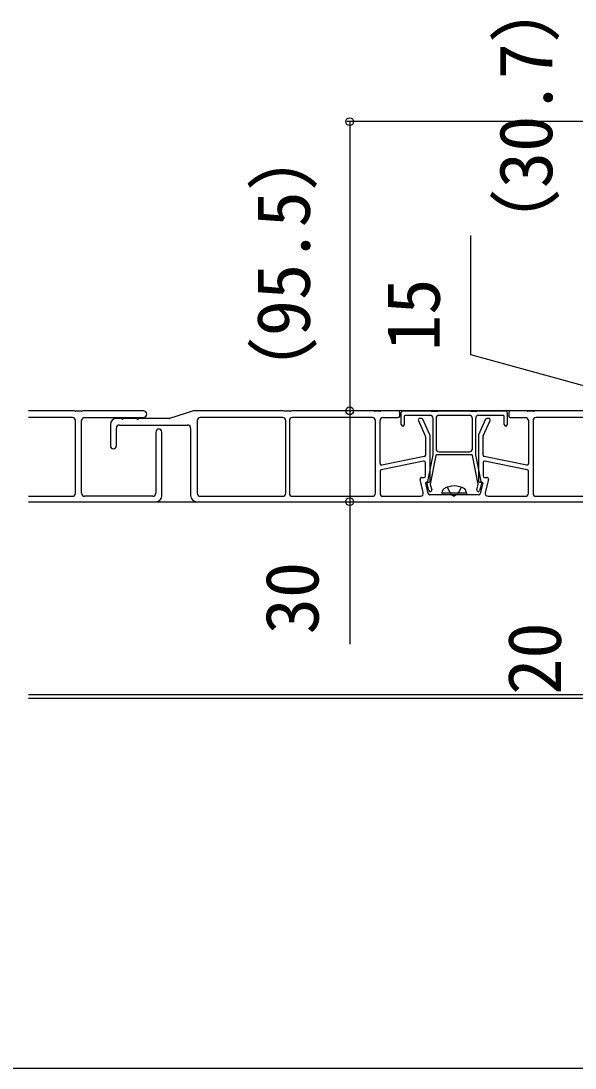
# Model space of a CAD drawing. Units: millimetres, scale not verified. Extents: x -1050 to 1050, y -1571 to 1561.
# Drawn here: x -78.5 to 104.4, y -94.9 to 250.9 of the extents above; entities that cross this region are included whole.
import ezdxf
from ezdxf.enums import TextEntityAlignment as Align

# ---------------------------------------------------------------- set-up
doc = ezdxf.new("R2010")
doc.units = ezdxf.units.MM
doc.header["$LTSCALE"] = 8
for name, color, linetype in [('0-4_YKK_12', 2, 'Continuous'), ('0-5_YKK_13', 4, 'Continuous'), ('0-6_YKK_D', 6, 'Continuous')]:
    doc.layers.add(name, color=color, linetype=linetype)
doc.styles.add('ＭＳ ゴシック', font='')
doc.styles.get('ＭＳ ゴシック').set_extended_font_data('MS Gothic')

msp = doc.modelspace()

# ---------------------------------------------------------------- linework, layer by layer
at = {"layer": '0-4_YKK_12'}
msp.add_line((199, 28.318), (-76, 28.318), dxfattribs=at)
msp.add_lwpolyline([(-76, 92.118), (199, 92.118), (199, 27.118), (-76, 27.118)], dxfattribs=at)
at = {"layer": '0-5_YKK_13'}
for p, q in [((-61.073, 122.118), (-76, 122.118)), ((-60.57, 121.989), (-60.93, 122.097)), ((-58.573, 121.968), (-60.427, 121.968)), ((-58.07, 122.097), (-58.43, 121.989)), ((-38.1, 122.118), (-57.927, 122.118)), ((-21.573, 122.095), (-29.427, 119.641)), ((7.927, 122.118), (-21.424, 122.118)), ((8.43, 121.989), (8.07, 122.097)), ((10.427, 121.968), (8.573, 121.968)), ((10.93, 122.097), (10.57, 121.989)), ((37.677, 122.118), (11.073, 122.118)), ((38.18, 121.989), (37.82, 122.097)), ((40.177, 121.968), (38.323, 121.968)), ((40.68, 122.097), (40.32, 121.989)), ((46, 122.118), (40.823, 122.118)), ((46.5, 120.418), (46.5, 121.618)), ((47, 117.618), (47, 121.618)), ((47.5, 122.118), (56.427, 122.118)), ((56.57, 122.097), (56.93, 121.989)), ((57.073, 121.968), (58.927, 121.968)), ((59.07, 121.989), (59.43, 122.097)), ((59.573, 122.118), (69.427, 122.118)), ((69.57, 122.097), (69.93, 121.989)), ((70.073, 121.968), (71.927, 121.968)), ((72.07, 121.989), (72.43, 122.097)), ((72.573, 122.118), (81.5, 122.118)), ((82, 121.618), (82, 117.618)), ((82.5, 121.618), (82.5, 120.418)), ((88.177, 122.118), (83, 122.118)), ((88.68, 121.989), (88.32, 122.097)), ((90.677, 121.968), (88.823, 121.968)), ((91.18, 122.097), (90.82, 121.989)), ((117.927, 122.118), (91.323, 122.118)), ((-61.5, 119.918), (-76, 119.918)), ((-60.5, 94.918), (-60.5, 118.918)), ((-58.5, 94.918), (-58.5, 118.918)), ((-57.5, 119.918), (-38.1, 119.918)), ((-49, 117.618), (-49, 110.618)), ((-45.52, 119.618), (-47, 119.618)), ((-40.52, 119.618), (-44.48, 119.618)), ((-29.576, 119.618), (-39.48, 119.618)), ((-20.3, 118.918), (-20.3, 94.918)), ((7.9, 119.918), (-19.3, 119.918)), ((8.9, 94.918), (8.9, 118.918)), ((10.1, 118.918), (10.1, 94.918)), ((37.5, 119.918), (11.1, 119.918)), ((38.5, 94.918), (38.5, 118.918)), ((40, 104.728), (40, 118.918)), ((41, 119.918), (46, 119.918)), ((48, 120.318), (48, 117.618)), ((56.5, 120.618), (48.3, 120.618)), ((52.674, 118.911), (54.955, 113.892)), ((53.678, 119.618), (53.129, 119.618)), ((56.455, 114.217), (54.133, 119.325)), ((57.5, 107.648), (57.5, 119.618)), ((58.5, 119.618), (58.5, 109.618)), ((70.5, 109.618), (70.5, 119.618)), ((71.5, 119.618), (71.5, 107.648)), ((80.7, 120.618), (72.5, 120.618)), ((74.867, 119.325), (72.545, 114.206)), ((74.045, 113.881), (76.327, 118.911)), ((75.871, 119.618), (75.322, 119.618)), ((81, 117.618), (81, 120.318)), ((83, 119.918), (88, 119.918)), ((89, 118.918), (89, 104.728)), ((90.5, 118.918), (90.5, 94.918)), ((117.9, 119.918), (91.5, 119.918)), ((-47, 110.618), (-47, 116.418)), ((-46, 117.418), (-23.5, 117.418)), ((-34, 115.118), (-34, 94.918)), ((-32, 94.118), (-32, 115.118)), ((-22.5, 116.418), (-22.5, 94.118)), ((55, 113.685), (55, 107.528)), ((56.5, 98.918), (56.5, 114.01)), ((72.5, 113.999), (72.5, 98.918)), ((74, 107.528), (74, 113.675)), ((55.737, 98.801), (57.494, 107.589)), ((58.472, 107.377), (56.579, 97.916)), ((70.234, 107.618), (58.766, 107.618)), ((59.5, 108.618), (69.5, 108.618)), ((72.421, 97.916), (70.528, 107.377)), ((71.506, 107.589), (73.263, 98.801)), ((54.402, 105.469), (40.402, 102.669)), ((54.598, 107.038), (40.598, 104.238)), ((55, 100.618), (55, 104.978)), ((74, 104.978), (74, 100.618)), ((88.402, 104.238), (74.402, 107.038)), ((88.598, 102.669), (74.598, 105.469)), ((40, 102.178), (40, 94.918)), ((89, 94.918), (89, 102.178)), ((54.284, 95.15), (53.248, 99.502)), ((53.734, 100.118), (54.5, 100.118)), ((55.909, 94.802), (55.088, 98.249)), ((55.38, 98.618), (56.2, 98.618)), ((56.12, 95.78), (55.414, 98.229)), ((56.585, 97.774), (57.08, 96.056)), ((71.92, 96.056), (72.415, 97.774)), ((72.8, 98.618), (73.62, 98.618)), ((73.586, 98.229), (72.88, 95.78)), ((73.912, 98.249), (73.091, 94.802)), ((74.5, 100.118), (75.266, 100.118)), ((75.752, 99.502), (74.716, 95.15)), ((-76, 93.918), (-61.5, 93.918)), ((-35, 93.918), (-57.5, 93.918)), ((-19.3, 93.918), (7.9, 93.918)), ((11.1, 93.918), (37.5, 93.918)), ((41, 93.918), (53.311, 93.918)), ((63.98, 94.418), (56.395, 94.418)), ((60.5, 94.918), (60.641, 95.72)), ((68.5, 94.918), (60.5, 94.918)), ((60.5, 94.918), (60.588, 94.418)), ((68.412, 94.418), (60.588, 94.418)), ((72.605, 94.418), (65.02, 94.418)), ((68.5, 94.918), (68.359, 95.72)), ((68.5, 94.918), (68.412, 94.418)), ((75.689, 93.918), (88, 93.918)), ((91.5, 93.918), (117.9, 93.918)), ((-76, 92.118), (-34, 92.118)), ((-20.5, 92.118), (176, 92.118))]:
    msp.add_line(p, q, dxfattribs=at)
for points in [[(69.5, 120.618), (64.5, 120.618), (59.5, 120.618)], [(62.2, 96.897), (63.355, 94.581), (64.5, 93.972)], [(66.8, 96.897), (65.645, 94.581), (64.5, 93.972)]]:
    msp.add_lwpolyline(points, dxfattribs=at)
for centre, radius, start, end in [((-61.073, 121.618), 0.5, 73.30076, 90), ((-60.427, 122.468), 0.5, 253.30076, 270), ((-58.573, 122.468), 0.5, 270, 286.69924), ((-57.927, 121.618), 0.5, 90, 106.69924), ((-38.1, 121.018), 1.1, 270, 90), ((-21.424, 121.618), 0.5, 90, 107.35402), ((7.927, 121.618), 0.5, 73.30076, 90), ((8.573, 122.468), 0.5, 253.30076, 270), ((10.427, 122.468), 0.5, 270, 286.69924), ((11.073, 121.618), 0.5, 90, 106.69924), ((37.677, 121.618), 0.5, 73.30076, 90), ((38.323, 122.468), 0.5, 253.30076, 270), ((40.177, 122.468), 0.5, 270, 286.69924), ((40.823, 121.618), 0.5, 90, 106.69924), ((46, 121.618), 0.5, 0, 90), ((47.5, 121.618), 0.5, 90, 180), ((56.427, 121.618), 0.5, 73.30076, 90), ((57.073, 122.468), 0.5, 253.30076, 270), ((58.927, 122.468), 0.5, 270, 286.69924), ((59.573, 121.618), 0.5, 90, 106.69924), ((69.427, 121.618), 0.5, 73.30076, 90), ((70.073, 122.468), 0.5, 253.30076, 270), ((71.927, 122.468), 0.5, 270, 286.69924), ((72.573, 121.618), 0.5, 90, 106.69924), ((81.5, 121.618), 0.5, 0, 90), ((83, 121.618), 0.5, 90, 180), ((88.177, 121.618), 0.5, 73.30076, 90), ((88.823, 122.468), 0.5, 253.30076, 270), ((90.677, 122.468), 0.5, 270, 286.69924), ((91.323, 121.618), 0.5, 90, 106.69924), ((-61.5, 118.918), 1, 0, 90), ((-57.5, 118.918), 1, 90, 180), ((-47, 117.618), 2, 90, 180), ((-45.52, 119.318), 0.3, 30, 90), ((-45, 119.618), 0.3, 210, 330), ((-44.48, 119.318), 0.3, 90, 150), ((-40.52, 119.318), 0.3, 30, 90), ((-40, 119.618), 0.3, 210, 330), ((-39.48, 119.318), 0.3, 90, 150), ((-29.576, 120.118), 0.5, 270, 287.35402), ((-19.3, 118.918), 1, 90, 180), ((7.9, 118.918), 1, 0, 90), ((11.1, 118.918), 1, 90, 180), ((37.5, 118.918), 1, 360, 90), ((41, 118.918), 1, 90, 180), ((46, 120.418), 0.5, 270, 0), ((47.5, 117.618), 0.5, 180, 270), ((47.5, 117.618), 0.5, 270, 0), ((48.3, 120.318), 0.3, 90, 180), ((53.129, 119.118), 0.5, 90, 204.44395), ((53.678, 119.118), 0.5, 24.44395, 90), ((56.5, 119.618), 1, 0, 90), ((59.5, 119.618), 1, 90, 180), ((69.5, 119.618), 1, 0, 90), ((72.5, 119.618), 1, 90, 180), ((75.322, 119.118), 0.5, 90, 155.5983), ((75.871, 119.118), 0.5, 335.5983, 90), ((80.7, 120.318), 0.3, 360, 90), ((81.5, 117.618), 0.5, 180, 270), ((81.5, 117.618), 0.5, 270, 0), ((83, 120.418), 0.5, 180, 270), ((88, 118.918), 1, 0, 90), ((91.5, 118.918), 1, 90, 180), ((-46, 116.418), 1, 90, 180), ((-33, 115.118), 1, 0, 180), ((-23.5, 116.418), 1, 0, 90), ((56, 114.01), 0.5, 0, 24.44395), ((73, 113.999), 0.5, 155.5983, 180), ((54.5, 113.685), 0.5, 360, 24.44395), ((74.5, 113.675), 0.5, 155.5983, 180), ((-48, 110.618), 1, 180, 0), ((54.5, 107.528), 0.5, 281.30993, 0), ((57.2, 107.648), 0.3, 348.69007, 0), ((58.766, 107.318), 0.3, 90, 168.69007), ((59.5, 109.618), 1, 180, 270), ((69.5, 109.618), 1, 270, 360), ((70.234, 107.318), 0.3, 11.30993, 90), ((71.8, 107.648), 0.3, 180, 191.30993), ((74.5, 107.528), 0.5, 180, 258.69007), ((40.5, 104.728), 0.5, 180, 281.30993), ((54.5, 104.978), 0.5, 0, 101.30993), ((74.5, 104.978), 0.5, 78.69007, 180), ((88.5, 104.728), 0.5, 258.69007, 0), ((40.5, 102.178), 0.5, 101.30993, 180), ((54.5, 100.618), 0.5, 270, 0), ((74.5, 100.618), 0.5, 180, 270), ((88.5, 102.178), 0.5, 360, 78.69007), ((53.734, 99.618), 0.5, 90, 193.3925), ((55.38, 98.318), 0.3, 90, 193.3925), ((55.7, 98.318), 0.3, 114.827, 197.33887), ((55.442, 98.86), 0.3, 296.01796, 348.69007), ((56.2, 98.918), 0.3, 270, 0), ((56.874, 97.857), 0.3, 168.69007, 196.079), ((64.5, 90.818), 6.5, 57.94412, 122.05588), ((72.126, 97.857), 0.3, 343.921, 11.30993), ((72.8, 98.918), 0.3, 180, 270), ((73.558, 98.86), 0.3, 191.30993, 243.98204), ((73.3, 98.318), 0.3, 342.66113, 65.173), ((73.62, 98.318), 0.3, 346.6075, 90), ((75.266, 99.618), 0.5, 346.6075, 90), ((-61.5, 94.918), 1, 270, 0), ((-57.5, 94.918), 1, 180, 270), ((-35, 94.918), 1, 270, 0), ((-34, 94.118), 2, 270, 0), ((-20.5, 94.118), 2, 180, 270), ((-19.3, 94.918), 1, 180, 270), ((7.9, 94.918), 1, 270, 0), ((11.1, 94.918), 1, 180, 270), ((37.5, 94.918), 1, 270, 360), ((41, 94.918), 1, 180, 270), ((53.311, 94.918), 1, 270, 13.3925), ((56.395, 94.918), 0.5, 193.3925, 270), ((56.6, 95.918), 0.5, 196.079, 16.079), ((61.528, 95.564), 0.9, 122.05588, 170), ((63.98, 94.118), 0.3, 30, 90), ((64.5, 94.418), 0.3, 210, 330), ((65.02, 94.118), 0.3, 90, 150), ((67.472, 95.564), 0.9, 10, 57.94412), ((72.4, 95.918), 0.5, 163.921, 343.921), ((72.605, 94.918), 0.5, 270, 346.6075), ((75.689, 94.918), 1, 166.6075, 270), ((88, 94.918), 1, 270, 0), ((91.5, 94.918), 1, 180, 270)]:
    msp.add_arc(centre, radius, start, end, dxfattribs=at)
at = {"layer": '0-6_YKK_D'}
for p, q in [((300.5, 217.618), (29, 217.618)), ((30, 217.618), (30, 122.118)), ((120, 122.118), (29, 122.118)), ((-550, -94.882), (210, -94.882))]:
    msp.add_line(p, q, dxfattribs=at)
for points in [[(110, 129.618), (70, 140.574), (70, 180.029)], [(30, 122.118), (30, 92.118), (30, 45.109)]]:
    msp.add_lwpolyline(points, dxfattribs=at)
for centre in [(30, 217.618), (30, 122.118), (30, 122.118), (30, 92.118)]:
    msp.add_circle(centre, 1.275, dxfattribs=at)

# ---------------------------------------------------------------- texts
at = {"layer": '0-6_YKK_D', "style": 'ＭＳ ゴシック'}
for s, p in [('（30.7）', (102.136, 171.645)), ('（95.5）', (22.136, 122.754)), ('15', (65, 141.893)), ('30', (25, 48.336)), ('20', (105, 28.336))]:
    msp.add_text(s, height=17.6, rotation=90, dxfattribs=at).set_placement(p, align=Align.BOTTOM_LEFT)

doc.saveas('drawing.dxf')
